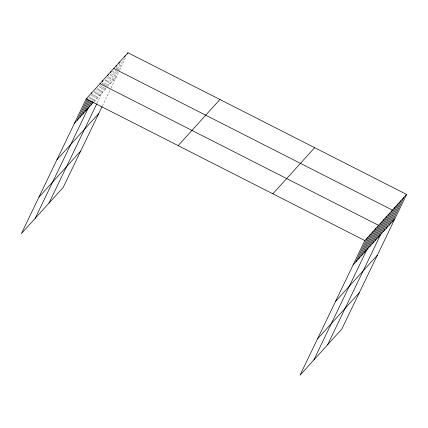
<?xml version="1.0" encoding="UTF-8"?>
<svg xmlns="http://www.w3.org/2000/svg" width="428" height="428" viewBox="0 0 428 428"><rect width="100%" height="100%" fill="white"/><g stroke="black" fill="none" stroke-linecap="round" stroke-linejoin="round"><path stroke-width="0.32" stroke-dasharray="2.14 1.6" d="M88.869 98.745L90.303 95.765M89.907 99.269L92.774 93.315M90.945 99.794L96.102 89.083M91.988 100.323L98.285 87.226M93.026 100.848L100.757 84.776M94.064 101.377L104.09 80.544M96.53 98.927L103.121 85.236M103.405 84.642L106.845 77.5M99.291 95.883L104.159 85.766M104.448 85.167L109.317 75.05M97.044 103.234L105.197 86.29M105.486 85.696L112.361 71.412M104.887 89.698L106.321 86.724M106.604 86.13L114.624 69.464M116.036 69.304L107.728 86.563L116.25 77.152M116.32 68.71L118.037 65.136M110.568 83.428L117.154 69.737M117.443 69.143L120.878 62.001M113.409 80.287L117.989 70.764M118.278 70.171L123.435 59.46M102.346 106.037L110.13 89.864M110.964 88.131L119.401 70.604M119.685 70.01L125.987 56.919M94.171 101.538L106.508 87.906"/><path stroke-width="0.64" d="M406.6 194.43L364.827 240.563L300.007 375.249L341.779 329.121L406.6 194.43L127.993 52.751L86.221 98.879L21.4 233.565L63.173 187.437L102.067 106.615M77.233 120.236L87.547 98.809M79.993 117.192L88.296 99.933M91.164 93.983L91.736 92.79M82.748 114.148L89.334 100.457M85.504 111.103L90.372 100.987M35.187 218.344L91.41 101.511M91.02 105.015L92.737 101.441M102.19 81.802L102.763 80.614M107.706 75.713L108.279 74.526M110.461 72.669L111.034 71.481M48.969 203.123L96.765 103.811M116.058 66.49L116.63 65.297M118.898 63.349L119.471 62.162M124.58 57.079L125.153 55.886M127.421 53.939L127.993 52.751M355.839 261.92L367.582 237.519M358.6 258.876L370.343 234.474M361.355 255.832L373.098 231.43M364.11 252.788L375.854 228.381M313.794 360.028L378.614 225.337L100.008 83.658M369.626 246.699L381.369 222.293M372.381 243.65L384.125 219.248M375.142 240.606L386.885 216.204M377.897 237.561L389.64 213.16M327.575 344.802L392.396 210.116L113.789 68.432M383.493 231.382L395.237 206.981M386.334 228.247L398.077 203.84M389.175 225.107L400.918 200.705M392.016 221.971L403.759 197.57M74.477 123.28L93.384 102.404M56.961 159.676L98.734 113.548M38.916 197.174L80.689 151.047M178.16 145.632L219.933 99.505M272.887 193.804L314.66 147.676M353.084 264.964L394.857 218.836M335.568 301.36L377.341 255.227M317.523 338.853L359.295 292.725M86.221 98.879L364.827 240.563"/></g></svg>
